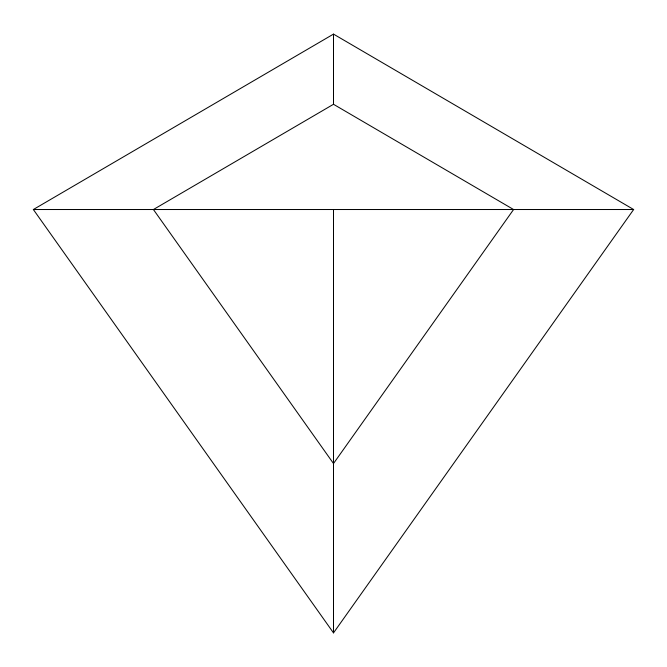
<?xml version="1.0" encoding="UTF-8"?>
<svg xmlns="http://www.w3.org/2000/svg" width="667" height="667" viewBox="0 0 667 667"><rect width="100%" height="100%" fill="white"/><g stroke="black" fill="none" stroke-linecap="round" stroke-linejoin="round"><path stroke-width="1" d="M333.5 632.891L633.65 209.521L333.5 34.109L33.35 209.521L333.5 632.891L333.5 209.521M333.5 104.285L153.427 209.521L333.5 463.523L513.573 209.521L333.5 104.285L333.5 34.109M33.35 209.521L633.65 209.521"/></g></svg>
